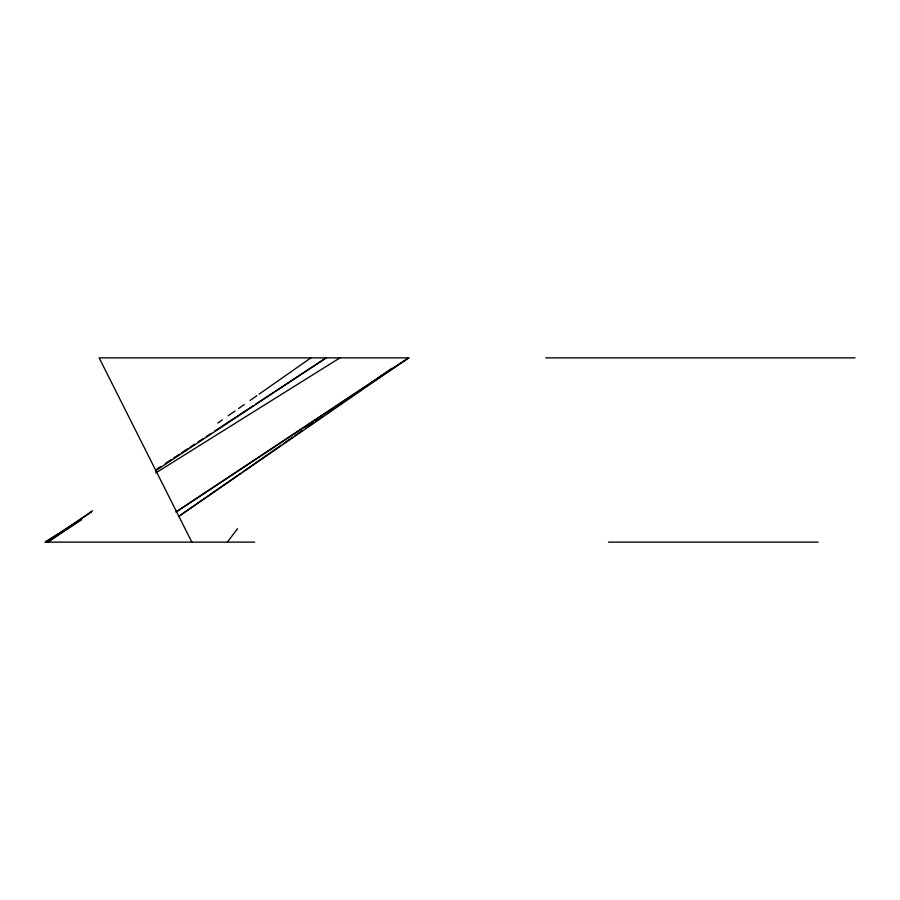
<?xml version="1.0" encoding="UTF-8"?>
<svg xmlns="http://www.w3.org/2000/svg" width="900" height="900" viewBox="0 0 900 900"><rect width="100%" height="100%" fill="white"/><g stroke="black" fill="none" stroke-linecap="round" stroke-linejoin="round"><path stroke-width="1.35" d="M227.317 542.126L237.544 528.727M92.576 510.75L47.756 542.126L81.686 519.683M217.834 423.045L222.424 419.827M228.172 415.8L235.069 410.974M238.511 408.566L244.26 404.539M250.009 400.511L256.905 395.685M259.2 394.076L310.916 357.874M178.515 516.499L240.795 473.231M243.101 471.634L281.171 445.196M283.477 443.588L292.702 437.186M295.02 435.577L301.939 430.774M305.392 428.366L313.47 422.764M315.776 421.155L322.695 416.351M327.308 413.145L330.772 410.749M337.691 405.934L342.304 402.728M348.075 398.723L353.846 394.718M358.459 391.522L363.071 388.316M369.99 383.501L374.603 380.306M376.909 378.697L391.905 368.28M178.549 516.6L408.375 357.874L176.074 511.931M155.374 470.902L326.16 357.874L255.701 404.123M176.197 511.931L409.084 357.874L99.135 357.874L191.846 542.126M45.517 542.126L91.305 512.066M157.061 468.889L160.594 466.571M165.285 463.489L171.157 459.641M173.509 458.1L179.381 454.241M181.721 452.7L187.594 448.841M189.945 447.3L194.648 444.218M198.169 441.9L202.86 438.817M206.381 436.511L211.084 433.429M214.605 431.111L253.35 405.664M77.692 521.989L45 542.126L254.666 542.126M155.599 473.029L339.93 357.874M545.76 357.874L855 357.874M608.456 542.126L818.123 542.126"/></g></svg>
